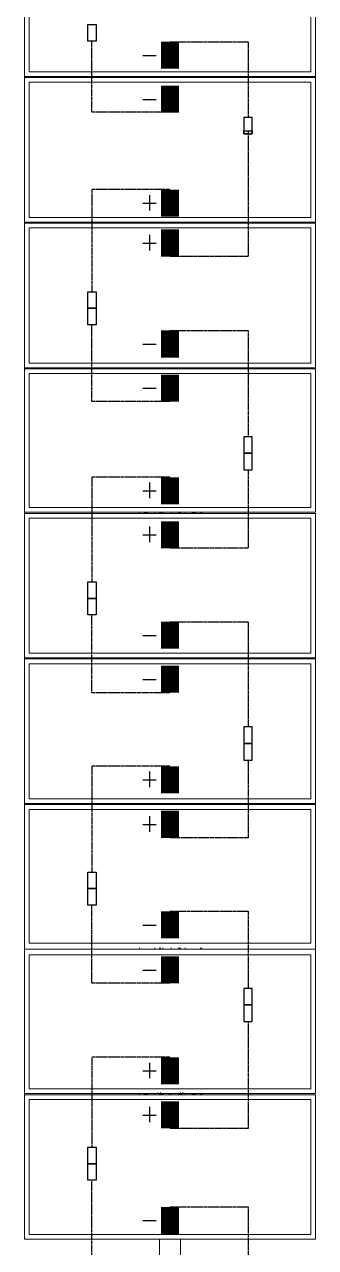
# Model space of a CAD drawing. Header units: feet. Extents: x -13743 to 68376, y -48 to 67763.
# Drawn here: x 6884.6 to 6964.9, y 64684.1 to 65021.3 of the extents above; entities that cross this region are included whole.
import ezdxf

# ---------------------------------------------------------------- set-up
doc = ezdxf.new("R2010")
doc.units = ezdxf.units.FT
doc.header["$MEASUREMENT"] = 0
doc.linetypes.add('HIDDEN', pattern=[0.375, 0.25, -0.125])
for name, color, linetype in [('E-HARN-COMP', 8, 'Continuous'), ('E-TRNK-CABL-NEG', 6, 'HIDDEN'), ('E-TRUNK-CABLE-POS', 6, 'HIDDEN'), ('Polarity-Text', 7, 'Continuous')]:
    doc.layers.add(name, color=color, linetype=linetype)

# ---------------------------------------------------------------- blocks, each defined once
blk = doc.blocks.new('A$C47dfd34d')
at = {"lineweight": 5}
for points in [[(4.1282, 0.4133), (4.1282, 0), (4.3332, 0), (4.3332, 0.4133)], [(4.1282, 0), (4.1282, 0.4133)], [(4.3265, 0.4067), (4.3265, 0.0067), (4.1348, 0.0067), (4.1348, 0.4067)], [(4.1348, 0.0067), (4.1348, 0.4067)], [(4.3348, 0.4133), (4.3348, 0), (4.5398, 0), (4.5398, 0.4133)], [(4.3348, 0), (4.3348, 0.4133)], [(4.5315, 0.4067), (4.5315, 0.0067), (4.3415, 0.0067), (4.3415, 0.4067)], [(4.3415, 0.0067), (4.3415, 0.4067)], [(4.7448, 0.4133), (4.7448, 0), (4.5398, 0), (4.5398, 0.4133)], [(4.5481, 0.4067), (4.7381, 0.4067), (4.7381, 0.0067), (4.5481, 0.0067)], [(4.7465, 0.4133), (4.9515, 0.4133), (4.9515, 0), (4.7465, 0)], [(4.7531, 0.4067), (4.7531, 0.0067), (4.9448, 0.0067), (4.9448, 0.4067)], [(4.9531, 0.4133), (5.1581, 0.4133), (5.1581, 0), (4.9531, 0)], [(4.9598, 0.4067), (4.9598, 0.0067), (5.1515, 0.0067), (5.1515, 0.4067)], [(5.1598, 0), (5.3631, 0), (5.3631, 0.4133), (5.1598, 0.4133)], [(5.1665, 0.0067), (5.3564, 0.0067), (5.3564, 0.4067), (5.1665, 0.4067)], [(5.3648, 0.4133), (5.3648, 0), (5.5698, 0), (5.5698, 0.4133)], [(5.5631, 0.4067), (5.5631, 0.0067), (5.3714, 0.0067), (5.3714, 0.4067)], [(5.7764, 0.4133), (5.5714, 0.4133), (5.5714, 0), (5.7764, 0)], [(5.5781, 0.0067), (5.7698, 0.0067), (5.7698, 0.4067), (5.5781, 0.4067)], [(5.7781, 0), (5.7781, 0.4133), (5.9814, 0.4133), (5.9814, 0)], [(5.7848, 0.0067), (5.7848, 0.4067), (5.9748, 0.4067), (5.9748, 0.0067)], [(4.3348, 0.25), (4.3332, 0.25)], [(4.5415, 0.25), (4.5398, 0.25)], [(4.7465, 0.25), (4.7448, 0.25)], [(4.9531, 0.25), (4.9515, 0.25)], [(5.1598, 0.25), (5.1581, 0.25)], [(5.3648, 0.25), (5.3631, 0.25)], [(5.5714, 0.25), (5.5698, 0.25)], [(5.7781, 0.25), (5.7764, 0.25)], [(4.3332, 0.22), (4.3348, 0.22), (4.3332, 0.22), (4.3348, 0.22), (4.3348, 0.2217), (4.3332, 0.2217), (4.3348, 0.2217), (4.3348, 0.22)], [(4.3348, 0.2183), (4.3332, 0.2183), (4.3348, 0.2183), (4.3348, 0.22), (4.3365, 0.22), (4.3348, 0.22)], [(4.3348, 0.22), (4.3332, 0.22)], [(4.3348, 0.22), (4.3332, 0.22)], [(4.3332, 0.19), (4.3348, 0.1917), (4.3348, 0.1933), (4.3332, 0.1933), (4.3348, 0.1933), (4.3348, 0.1917)], [(4.3348, 0.1917), (4.3332, 0.1917)], [(4.3348, 0.1917), (4.3332, 0.1917)]]:
    blk.add_lwpolyline(points, close=True, dxfattribs=at)
for points in [[(5.9814, 0.4133), (4.1282, 0.4133)], [(4.3348, 0), (4.3348, 0.4133)], [(4.3415, 0.0067), (4.3415, 0.4067)], [(4.3332, 0.235), (4.3348, 0.2467), (4.3348, 0.2433)], [(4.5398, 0.235), (4.5398, 0.2467), (4.5398, 0.2433)], [(4.7448, 0.235), (4.7465, 0.2467), (4.7465, 0.2433)], [(4.9515, 0.235), (4.9531, 0.2467), (4.9531, 0.2433)], [(5.1581, 0.2467), (5.1581, 0.2433)], [(5.1598, 0.2467), (5.1581, 0.235)], [(5.3631, 0.235), (5.3648, 0.2467), (5.3648, 0.2433)], [(5.5698, 0.235), (5.5714, 0.2467), (5.5714, 0.2433)], [(5.7764, 0.2467), (5.7764, 0.2433)], [(5.7781, 0.2467), (5.7764, 0.235)], [(4.3332, 0.2283), (4.3348, 0.2283)], [(4.5398, 0.2283), (4.5415, 0.2283)], [(4.7448, 0.2283), (4.7465, 0.2283)], [(4.9515, 0.2283), (4.9531, 0.2283)], [(5.1581, 0.2283), (5.1598, 0.2283)], [(5.3631, 0.2283), (5.3648, 0.2283)], [(5.5698, 0.2283), (5.5714, 0.2283)], [(5.7764, 0.2283), (5.7781, 0.2283)], [(4.1282, 0.1917), (4.0948, 0.1917), (4.0948, 0.1717), (4.0915, 0.1717), (4.0915, 0.1917), (4.0948, 0.1917), (4.0948, 0.2217), (4.1282, 0.2217)], [(4.3348, 0.225), (4.3348, 0.2233), (4.3348, 0.2217), (4.3332, 0.2217), (4.3348, 0.2217), (4.3348, 0.22), (4.3332, 0.22), (4.3348, 0.22), (4.3348, 0.2217), (4.3332, 0.2217)], [(4.3332, 0.2217), (4.3348, 0.2217), (4.3348, 0.2233)], [(4.3348, 0.2217), (4.3332, 0.2217)], [(4.3332, 0.2217), (4.3332, 0.2217)], [(4.3332, 0.2183), (4.3348, 0.2183), (4.3348, 0.1933), (4.3332, 0.1933), (4.3348, 0.1933), (4.3348, 0.1917), (4.3332, 0.19), (4.3348, 0.19), (4.3348, 0.1917), (4.3332, 0.1917), (4.3332, 0.22)], [(4.3332, 0.2183), (4.3332, 0.2183)], [(4.3348, 0.2183), (4.3348, 0.1933), (4.3332, 0.1933), (4.3348, 0.1933), (4.3332, 0.1933)], [(4.3332, 0.2183), (4.3332, 0.2183)], [(4.3348, 0.2167), (4.3332, 0.2167), (4.3348, 0.2183)], [(4.3332, 0.2067), (4.3348, 0.2083)], [(4.3348, 0.225), (4.3348, 0.2233)], [(4.3348, 0.225), (4.3348, 0.2233), (4.3365, 0.2233)], [(4.3348, 0.2233), (4.3348, 0.2217)], [(4.3348, 0.2233), (4.3365, 0.2233)], [(4.3348, 0.2233), (4.3365, 0.2233)], [(4.3348, 0.2217), (4.3348, 0.2217)], [(4.3348, 0.2183), (4.3348, 0.2183)], [(4.3348, 0.1933), (4.3348, 0.2183)], [(4.5398, 0.2217), (4.5415, 0.2217)], [(4.5398, 0.22), (4.5415, 0.22)], [(4.5398, 0.2183), (4.5398, 0.2167), (4.5415, 0.2167)], [(4.5398, 0.2067), (4.5398, 0.2083)], [(4.7465, 0.2217), (4.7448, 0.2217)], [(4.7448, 0.22), (4.7465, 0.22)], [(4.7465, 0.2167), (4.7448, 0.2167), (4.7465, 0.2183)], [(4.7448, 0.2067), (4.7465, 0.2083)], [(4.9531, 0.2217), (4.9515, 0.2217)], [(4.9515, 0.22), (4.9531, 0.22)], [(4.9531, 0.2167), (4.9515, 0.2167), (4.9531, 0.2183)], [(4.9515, 0.2067), (4.9531, 0.2083)], [(5.1598, 0.2217), (5.1581, 0.2217)], [(5.1581, 0.22), (5.1598, 0.22)], [(5.1598, 0.2167), (5.1581, 0.2167), (5.1598, 0.2183)], [(5.1581, 0.2067), (5.1581, 0.2083)], [(5.3648, 0.2217), (5.3631, 0.2217)], [(5.3631, 0.22), (5.3648, 0.22)], [(5.3648, 0.2167), (5.3631, 0.2167), (5.3648, 0.2183)], [(5.3631, 0.2067), (5.3648, 0.2083)], [(5.5714, 0.2217), (5.5698, 0.2217)], [(5.5698, 0.22), (5.5714, 0.22)], [(5.5714, 0.2167), (5.5698, 0.2167), (5.5714, 0.2183)], [(5.5698, 0.2067), (5.5714, 0.2083)], [(5.7781, 0.2217), (5.7764, 0.2217)], [(5.7764, 0.22), (5.7781, 0.22)], [(5.7781, 0.2167), (5.7764, 0.2167), (5.7781, 0.2183)], [(5.7764, 0.2067), (5.7781, 0.2083)], [(4.3348, 0.205), (4.3332, 0.205)], [(4.3332, 0.195), (4.3348, 0.195)], [(4.3332, 0.1933), (4.3332, 0.1933)], [(4.3332, 0.1917), (4.3348, 0.1917)], [(4.3332, 0.1917), (4.3348, 0.1917)], [(4.3348, 0.1933), (4.3348, 0.1933)], [(4.3348, 0.1917), (4.3348, 0.1933)], [(4.3348, 0.1917), (4.3365, 0.1917)], [(4.3348, 0.1917), (4.3365, 0.1917)], [(4.3348, 0.19), (4.3348, 0.1917)], [(4.5398, 0.205), (4.5415, 0.205)], [(4.5398, 0.195), (4.5415, 0.195)], [(4.5398, 0.1933), (4.5415, 0.1933)], [(4.5398, 0.1917), (4.5415, 0.1917)], [(4.7465, 0.205), (4.7448, 0.205)], [(4.7448, 0.195), (4.7465, 0.195)], [(4.7465, 0.1933), (4.7448, 0.1933)], [(4.7448, 0.1917), (4.7465, 0.1917)], [(4.9531, 0.205), (4.9515, 0.205)], [(4.9515, 0.195), (4.9531, 0.195)], [(4.9531, 0.1933), (4.9515, 0.1933)], [(4.9515, 0.1917), (4.9531, 0.1917)], [(5.1598, 0.205), (5.1581, 0.205)], [(5.1581, 0.195), (5.1598, 0.195)], [(5.1598, 0.1933), (5.1581, 0.1933)], [(5.1581, 0.1917), (5.1598, 0.1917)], [(5.3648, 0.205), (5.3631, 0.205)], [(5.3631, 0.195), (5.3648, 0.195)], [(5.3648, 0.1933), (5.3631, 0.1933)], [(5.3631, 0.1917), (5.3648, 0.1917)], [(5.5714, 0.205), (5.5698, 0.205)], [(5.5698, 0.195), (5.5714, 0.195)], [(5.5714, 0.1933), (5.5698, 0.1933)], [(5.5698, 0.1917), (5.5714, 0.1917)], [(5.7781, 0.205), (5.7764, 0.205)], [(5.7764, 0.195), (5.7781, 0.195)], [(5.7781, 0.1933), (5.7764, 0.1933)], [(5.7764, 0.1917), (5.7781, 0.1917)], [(4.3332, 0.19), (4.3332, 0.19)], [(4.3348, 0.1883), (4.3348, 0.19), (4.3332, 0.19), (4.3348, 0.19), (4.3348, 0.1883), (4.3348, 0.1867)], [(4.3332, 0.19), (4.3332, 0.19)], [(4.3348, 0.185), (4.3332, 0.185)], [(4.3332, 0.1783), (4.3348, 0.1667)], [(4.3348, 0.19), (4.3348, 0.1883)], [(4.3348, 0.19), (4.3348, 0.19)], [(4.3348, 0.1883), (4.3348, 0.1867)], [(4.3348, 0.1883), (4.3348, 0.1867)], [(4.3348, 0.1883), (4.3365, 0.1883)], [(4.5398, 0.185), (4.5415, 0.185)], [(4.5398, 0.1783), (4.5398, 0.1667)], [(4.7465, 0.185), (4.7448, 0.185)], [(4.7448, 0.1783), (4.7465, 0.1667)], [(4.9531, 0.185), (4.9515, 0.185)], [(4.9515, 0.1783), (4.9531, 0.1667)], [(5.1598, 0.185), (5.1581, 0.185)], [(5.1581, 0.1783), (5.1598, 0.1667)], [(5.3648, 0.185), (5.3631, 0.185)], [(5.3631, 0.1783), (5.3648, 0.1667)], [(5.5714, 0.185), (5.5698, 0.185)], [(5.5698, 0.1783), (5.5714, 0.1667)], [(5.7781, 0.185), (5.7764, 0.185)], [(5.7764, 0.1783), (5.7781, 0.1667)], [(4.3332, 0.1633), (4.3348, 0.1633)], [(4.3332, 0.1617), (4.3348, 0.1617)], [(4.3348, 0.1683), (4.3348, 0.165)], [(4.3348, 0.165), (4.3348, 0.165)], [(4.5398, 0.1683), (4.5398, 0.165)], [(4.5398, 0.165), (4.5398, 0.165)], [(4.5398, 0.1633), (4.5415, 0.1633)], [(4.5398, 0.1617), (4.5415, 0.1617)], [(4.7448, 0.1633), (4.7465, 0.1633)], [(4.7448, 0.1617), (4.7465, 0.1617)], [(4.7465, 0.1683), (4.7465, 0.165)], [(4.7465, 0.165), (4.7465, 0.165)], [(4.9515, 0.1633), (4.9531, 0.1633)], [(4.9515, 0.1617), (4.9531, 0.1617)], [(4.9531, 0.1683), (4.9531, 0.165)], [(4.9531, 0.165), (4.9531, 0.165)], [(5.1581, 0.1683), (5.1581, 0.165)], [(5.1581, 0.165), (5.1581, 0.165)], [(5.1581, 0.1633), (5.1598, 0.1633)], [(5.1581, 0.1617), (5.1598, 0.1617)], [(5.3631, 0.1633), (5.3648, 0.1633)], [(5.3631, 0.1617), (5.3648, 0.1617)], [(5.3648, 0.1683), (5.3648, 0.165)], [(5.3648, 0.165), (5.3648, 0.165)], [(5.5698, 0.1633), (5.5714, 0.1633)], [(5.5698, 0.1617), (5.5714, 0.1617)], [(5.5714, 0.1683), (5.5714, 0.165)], [(5.5714, 0.165), (5.5714, 0.165)], [(5.7764, 0.1683), (5.7764, 0.165)], [(5.7764, 0.165), (5.7764, 0.165)], [(5.7764, 0.1633), (5.7781, 0.1633)], [(5.7764, 0.1617), (5.7781, 0.1617)]]:
    blk.add_lwpolyline(points, dxfattribs=at)

msp = doc.modelspace()

# ---------------------------------------------------------------- linework, layer by layer
at = {"layer": 'E-HARN-COMP'}
for points in [[(6902.06, 65021.29), (6904.39, 65021.29), (6904.39, 65016.73), (6902.06, 65016.73)], [(6947.46, 64995.67), (6945.13, 64995.67), (6945.13, 64991.11), (6947.46, 64991.11)], [(6947.46, 64991.11), (6945.13, 64991.11), (6945.13, 64991.92), (6947.46, 64991.92)], [(6902.06, 64947.6), (6904.39, 64947.6), (6904.39, 64943.04), (6902.06, 64943.04)], [(6902.06, 64943.04), (6904.39, 64943.04), (6904.39, 64938.48), (6902.06, 64938.48)], [(6947.46, 64907.61), (6945.13, 64907.61), (6945.13, 64903.04), (6947.46, 64903.04)], [(6947.46, 64903.04), (6945.13, 64903.04), (6945.13, 64898.48), (6947.46, 64898.48)], [(6902.06, 64867.6), (6904.39, 64867.6), (6904.39, 64863.04), (6902.06, 64863.04)], [(6902.06, 64863.04), (6904.39, 64863.04), (6904.39, 64858.48), (6902.06, 64858.48)], [(6947.46, 64827.61), (6945.13, 64827.61), (6945.13, 64823.04), (6947.46, 64823.04)], [(6947.46, 64823.04), (6945.13, 64823.04), (6945.13, 64818.48), (6947.46, 64818.48)], [(6902.06, 64787.6), (6904.39, 64787.6), (6904.39, 64783.04), (6902.06, 64783.04)], [(6902.06, 64783.04), (6904.39, 64783.04), (6904.39, 64778.48), (6902.06, 64778.48)], [(6947.46, 64755.51), (6945.13, 64755.51), (6945.13, 64750.95), (6947.46, 64750.95)], [(6947.46, 64750.95), (6945.13, 64750.95), (6945.13, 64746.38), (6947.46, 64746.38)], [(6902.06, 64711.73), (6904.39, 64711.73), (6904.39, 64707.17), (6902.06, 64707.17)], [(6902.06, 64707.17), (6904.39, 64707.17), (6904.39, 64702.6), (6902.06, 64702.6)]]:
    msp.add_lwpolyline(points, close=True, dxfattribs=at)
at = {"layer": 'E-HARN-COMP', "const_width": 5}
for points in [[(6924.76, 65016.52), (6924.76, 65009.06)], [(6924.76, 64996.93), (6924.76, 65004.38)], [(6924.76, 64975.74), (6924.76, 64968.29)], [(6924.76, 64957.31), (6924.76, 64964.77)], [(6924.76, 64936.91), (6924.76, 64929.45)], [(6924.76, 64917.32), (6924.76, 64924.77)], [(6924.76, 64896.46), (6924.76, 64889)], [(6924.76, 64876.86), (6924.76, 64884.31)], [(6924.76, 64856.6), (6924.76, 64849.15)], [(6924.76, 64837.01), (6924.76, 64844.47)], [(6924.76, 64816.76), (6924.76, 64809.3)], [(6924.76, 64797.01), (6924.76, 64804.47)], [(6924.76, 64776.76), (6924.76, 64769.3)], [(6924.76, 64756.91), (6924.76, 64764.37)], [(6924.76, 64736.51), (6924.76, 64729.05)], [(6924.76, 64716.91), (6924.76, 64724.36)], [(6924.76, 64695.28), (6924.76, 64687.83)]]:
    msp.add_lwpolyline(points, dxfattribs=at)
at = {"layer": 'E-TRNK-CABL-NEG', "ltscale": 0.1}
for points in [[(6924.76, 64997.08), (6903.23, 64997.08), (6903.23, 65016.88)], [(6924.76, 65016.52), (6946.3, 65016.52), (6946.3, 64995.67)], [(6924.76, 64917.32), (6903.23, 64917.32), (6903.23, 64938.48)], [(6924.76, 64936.91), (6946.3, 64936.91), (6946.3, 64907.61)], [(6924.76, 64837.02), (6903.23, 64837.02), (6903.23, 64858.48)], [(6924.76, 64856.6), (6946.3, 64856.6), (6946.3, 64827.61)], [(6924.76, 64756.91), (6903.23, 64756.91), (6903.23, 64778.48)], [(6924.76, 64776.76), (6946.3, 64776.76), (6946.3, 64755.51)], [(6924.76, 64666.25), (6903.23, 64666.25), (6903.23, 64702.45)], [(6924.76, 64695.28), (6946.3, 64695.28), (6946.3, 64661.98)]]:
    msp.add_lwpolyline(points, dxfattribs=at)
at = {"layer": 'E-TRUNK-CABLE-POS', "ltscale": 0.1}
for points in [[(6946.3, 64991.92), (6946.3, 64957.32), (6924.76, 64957.32)], [(6924.76, 64975.74), (6903.23, 64975.74), (6903.23, 64947.61)], [(6946.3, 64898.48), (6946.3, 64876.87), (6924.76, 64876.87)], [(6924.76, 64896.46), (6903.23, 64896.46), (6903.23, 64867.61)], [(6924.76, 64816.76), (6903.23, 64816.76), (6903.23, 64787.61)], [(6946.3, 64818.48), (6946.3, 64797.02), (6924.76, 64797.02)], [(6946.3, 64746.38), (6946.3, 64716.91), (6924.76, 64716.91)], [(6924.76, 64736.51), (6903.23, 64736.51), (6903.23, 64711.74)]]:
    msp.add_lwpolyline(points, dxfattribs=at)
at = {"layer": 'Polarity-Text'}
for p, q in [((6917.3, 65012.71), (6920.92, 65012.71)), ((6917.3, 65000.58), (6920.92, 65000.58)), ((6917.3, 64971.98), (6920.92, 64971.98)), ((6919.11, 64974.25), (6919.11, 64969.98)), ((6919.11, 64963.28), (6919.11, 64959)), ((6917.3, 64961), (6920.92, 64961)), ((6917.3, 64933.1), (6920.92, 64933.1)), ((6917.3, 64920.97), (6920.92, 64920.97)), ((6919.11, 64894.97), (6919.11, 64890.69)), ((6917.3, 64892.69), (6920.92, 64892.69)), ((6917.3, 64880.55), (6920.92, 64880.55)), ((6919.11, 64882.83), (6919.11, 64878.55)), ((6917.3, 64852.8), (6920.92, 64852.8)), ((6917.3, 64840.66), (6920.92, 64840.66)), ((6917.3, 64812.99), (6920.92, 64812.99)), ((6919.11, 64815.27), (6919.11, 64811)), ((6919.11, 64802.98), (6919.11, 64798.7)), ((6917.3, 64800.7), (6920.92, 64800.7)), ((6917.3, 64772.95), (6920.92, 64772.95)), ((6917.3, 64760.56), (6920.92, 64760.56)), ((6917.3, 64732.74), (6920.92, 64732.74)), ((6919.11, 64735.02), (6919.11, 64730.74)), ((6919.11, 64722.88), (6919.11, 64718.6)), ((6917.3, 64720.6), (6920.92, 64720.6)), ((6917.3, 64691.48), (6920.92, 64691.48))]:
    msp.add_line(p, q, dxfattribs=at)

# ---------------------------------------------------------------- block references
at = {"xscale": 194.318304, "yscale": 194.318304, "zscale": 194.318304, "rotation": 90}
msp.add_blockref('A$C47dfd34d', (6964.92, 63884.17), dxfattribs=at)

doc.saveas('drawing.dxf')
